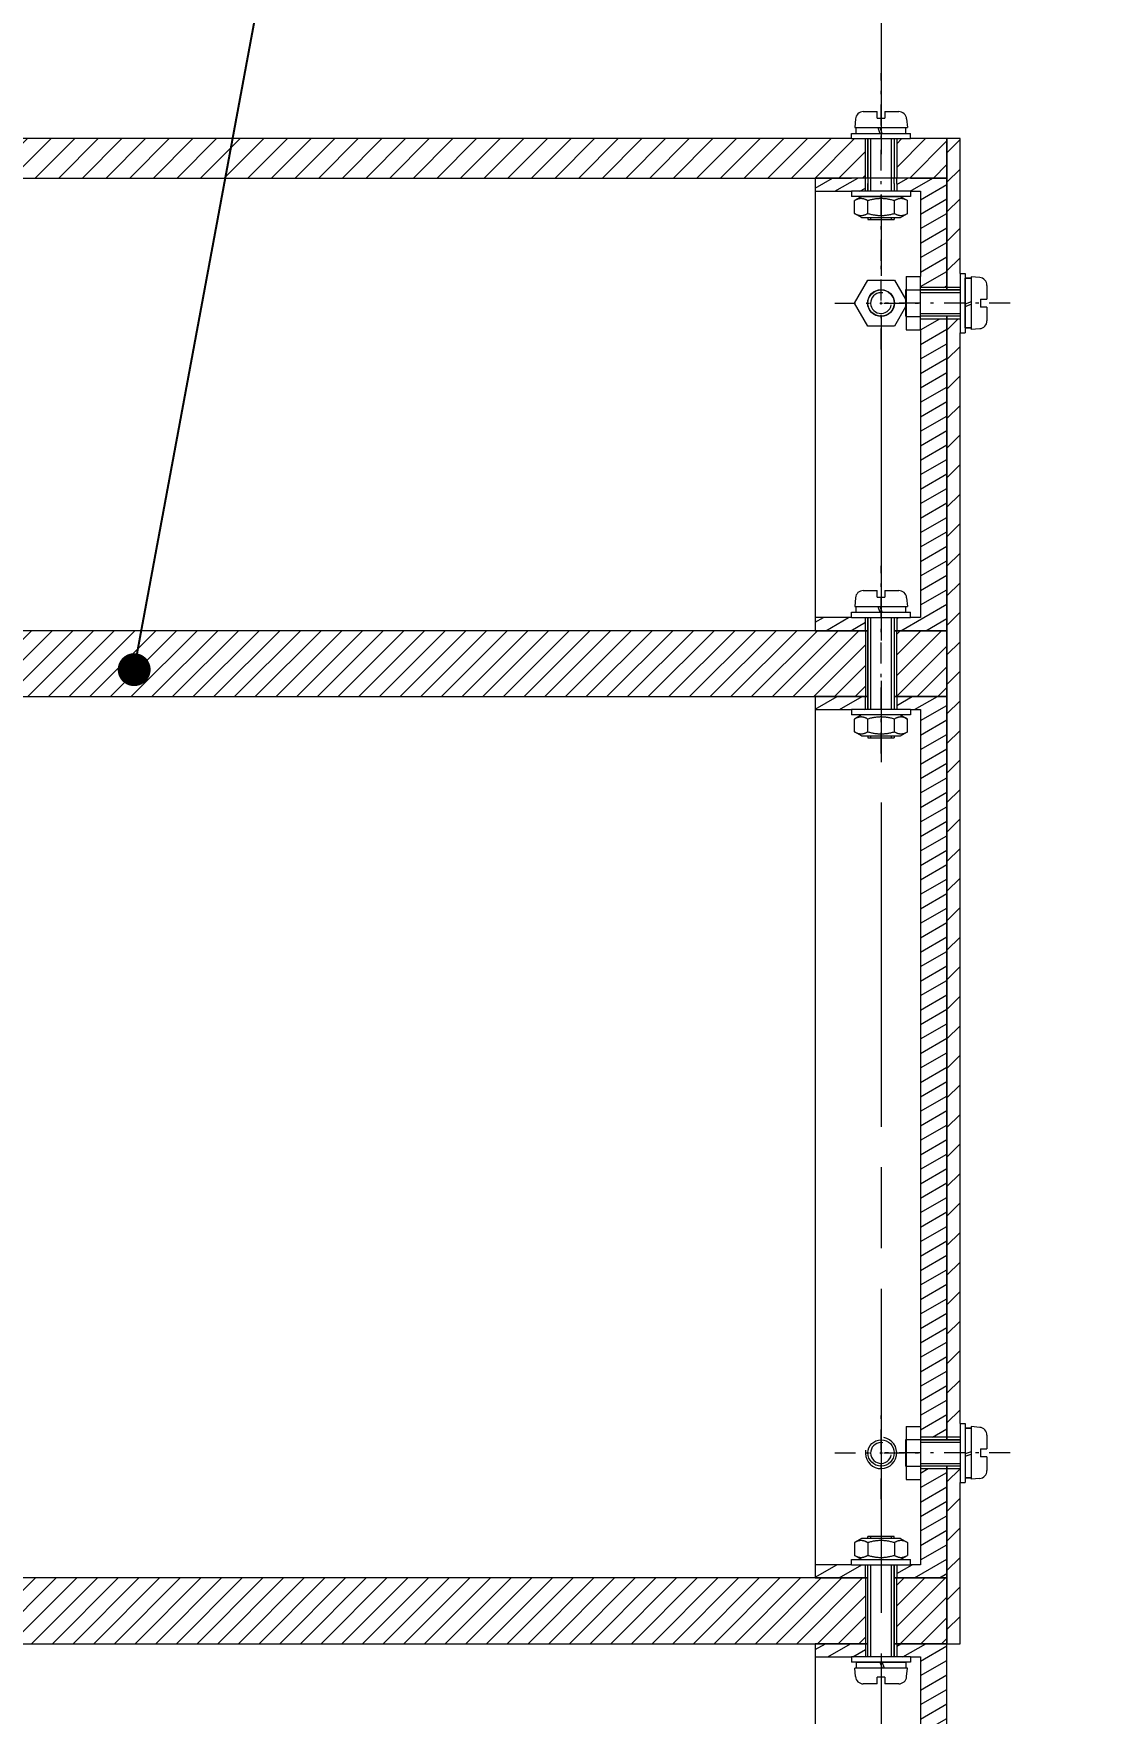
# Model space of a CAD drawing. Header units: millimetres. Extents: x 651 to 8859, y -354 to 894.
# Drawn here: x 2263.9 to 2296.3, y 58.4 to 109.5 of the extents above; entities that cross this region are included whole.
import ezdxf
from ezdxf import colors
from ezdxf.entities.mleader import LeaderData, LeaderLine
from ezdxf.math import Vec2, Vec3

# ---------------------------------------------------------------- set-up
doc = ezdxf.new("R2010")
doc.units = ezdxf.units.MM
doc.linetypes.add('CHAIN', pattern=[0.3543, 0.2362, -0.0295, 0.0591, -0.0295])
doc.linetypes.add('DASHDOT2', pattern=[12.7, 6.35, -3.175, 0, -3.175])
doc.layers.get('0').update_dxf_attribs({"lineweight": 18})
for name, color, linetype, lineweight in [('cienka', 7, 'Continuous', 9), ('Kreskowanie (ISO)', 7, 'Continuous', 9), ('Linia przekroju (ISO)', 7, 'CHAIN', 9), ('SYMETRIA SRUB', 7, 'DASHDOT2', 9), ('Widoczne (ISO)', 7, 'Continuous', 18), ('Widoczne wąskie (ISO)', 7, 'Continuous', 9)]:
    doc.layers.add(name, color=color, linetype=linetype, lineweight=lineweight)
doc.styles.get("Standard").update_dxf_attribs({"font": 'tahoma.ttf'})

# ---------------------------------------------------------------- blocks, each defined once
blk = doc.blocks.new('2dTransPrzekrój4')
at = {"layer": 'Linia przekroju (ISO)', "linetype": 'CHAIN', "ltscale": 41.729099}
blk.add_line((477.783, 651.55), (477.783, 553.658), dxfattribs=at)
blk = doc.blocks.new('*U93')
at = {"layer": 'Widoczne wąskie (ISO)', "color": 0, "linetype": 'DASHDOT2', "ltscale": 0.1, "transparency": 16777216}
blk.add_line((0, -3.58), (0, 2.123), dxfattribs=at)
blk = doc.blocks.new('*U105')
at = {"layer": 'Widoczne wąskie (ISO)', "color": 0, "linetype": 'DASHDOT2', "ltscale": 0.1, "transparency": 16777216}
blk.add_line((0, -3.58), (0, 2.123), dxfattribs=at)
blk = doc.blocks.new('*U110')
at = {"layer": 'SYMETRIA SRUB', "color": 0, "linetype": 'DASHDOT2', "ltscale": 0.1, "transparency": 16777216}
blk.add_line((2.121, 0), (-1.673, 0), dxfattribs=at)
blk = doc.blocks.new('*U111')
at = {"layer": 'SYMETRIA SRUB', "color": 0, "linetype": 'DASHDOT2', "ltscale": 0.1, "transparency": 16777216}
blk.add_line((2.121, 0), (-1.673, 0), dxfattribs=at)
blk = doc.blocks.new('_Dot')
at = {"color": 0, "linetype": 'ByBlock', "lineweight": -2}
blk.add_line((-0.5, 0), (-1, 0), dxfattribs=at)
at = {"color": 0, "linetype": 'ByBlock', "const_width": 0.5}
blk.add_lwpolyline([(-0.25, 0, 1), (0.25, 0, 1)], format="xyb", close=True, dxfattribs=at)
blk = doc.blocks.new('*U641')
at = {"layer": 'Widoczne wąskie (ISO)', "color": 0, "linetype": 'DASHDOT2', "ltscale": 0.1, "transparency": 16777216}
for p, q in [((0, 0.08164), (0, 1.4082)), ((-1.4082, 0), (-0.08164, 0)), ((0.08164, 0), (1.4082, 0)), ((0, -1.4082), (0, -0.08164))]:
    blk.add_line(p, q, dxfattribs=at)
at = {"layer": 'Widoczne wąskie (ISO)', "color": 0, "linetype": 'Continuous', "ltscale": 0.1, "transparency": 16777216}
for p, q in [((-0.04082, 0), (0.04082, 0)), ((0, -0.04082), (0, 0.04082))]:
    blk.add_line(p, q, dxfattribs=at)
blk = doc.blocks.new('*U643')
at = {"layer": 'Widoczne wąskie (ISO)', "color": 0, "linetype": 'DASHDOT2', "ltscale": 0.1, "transparency": 16777216}
for p, q in [((0, 0.08164), (0, 1.4082)), ((-1.4082, 0), (-0.08164, 0)), ((0.08164, 0), (1.4082, 0)), ((0, -1.4082), (0, -0.08164))]:
    blk.add_line(p, q, dxfattribs=at)
at = {"layer": 'Widoczne wąskie (ISO)', "color": 0, "linetype": 'Continuous', "ltscale": 0.1, "transparency": 16777216}
for p, q in [((-0.04082, 0), (0.04082, 0)), ((0, -0.04082), (0, 0.04082))]:
    blk.add_line(p, q, dxfattribs=at)

msp = doc.modelspace()

# ---------------------------------------------------------------- hatches: boundary and pattern name
at = {"layer": 'Kreskowanie (ISO)'}
h = msp.add_hatch(dxfattribs=at)
h.set_pattern_fill('ANSI31', color=256, scale=0.16, style=0)
h.paths.add_polyline_path([(2289.169, 105.081), (2288.745, 105.081), (2287.645, 105.081), (2259.648, 105.081), (2258.548, 105.081), (2258.123, 105.081), (2258.123, 106.281), (2258.548, 106.281), (2288.745, 106.281), (2289.169, 106.281)])
h = msp.add_hatch(dxfattribs=at)
h.set_pattern_fill('ANSI31', color=256, scale=0.16, style=0)
h.paths.add_polyline_path([(2290.545, 105.081), (2290.12, 105.081), (2290.12, 106.281), (2290.545, 106.281), (2291.645, 106.281), (2291.645, 105.081)])
h = msp.add_hatch(dxfattribs=at)
h.set_pattern_fill('ANSI31', color=256, scale=0.2, style=0)
h.paths.add_polyline_path([(2292.045, 102.181), (2292.045, 101.756), (2291.645, 101.756), (2291.645, 105.081), (2291.645, 106.281), (2292.045, 106.281)])
h = msp.add_hatch(dxfattribs=at)
h.set_pattern_fill('ANSI31', color=256, scale=0.12, angle=345)
h.paths.add_polyline_path([(2289.169, 104.921), (2289.169, 105.081), (2288.745, 105.081), (2287.645, 105.081), (2287.645, 104.681), (2288.745, 104.681), (2289.169, 104.681)])
h.paths.add_polyline_path([(2289.169, 104.921), (2289.245, 105.081), (2289.169, 105.081), (2289.169, 104.921), (2289.169, 104.681)])
h.paths.add_polyline_path([(2256.448, 104.681), (2256.748, 104.681), (2257.172, 104.681), (2257.172, 104.921), (2257.172, 105.081), (2256.748, 105.081), (2255.648, 105.081), (2255.648, 103.556), (2255.808, 103.556), (2256.448, 103.556), (2256.448, 103.671)])
h.paths.add_polyline_path([(2257.248, 105.081), (2257.172, 105.081), (2257.172, 104.921), (2257.172, 104.681), (2257.172, 104.921)])
h.paths.add_polyline_path([(2207.642, 91.721), (2206.542, 91.721), (2206.117, 91.721), (2206.117, 91.321), (2207.642, 91.321)])
h.paths.add_polyline_path([(2206.117, 91.721), (2206.117, 91.321)])
h.paths.add_polyline_path([(2175.645, 60.521), (2174.12, 60.521), (2174.12, 60.121), (2174.545, 60.121), (2175.645, 60.121)])
h.paths.add_polyline_path([(2174.12, 60.521), (2174.12, 60.121)], flags=17)
h.paths.add_polyline_path([(2175.645, 89.321), (2174.12, 89.321), (2174.12, 88.921), (2174.545, 88.921), (2175.645, 88.921)])
h.paths.add_polyline_path([(2174.12, 89.321), (2174.12, 88.921)], flags=17)
h.paths.add_polyline_path([(2175.645, 91.721), (2174.545, 91.721), (2174.12, 91.721), (2174.12, 91.321), (2175.645, 91.321)])
h.paths.add_polyline_path([(2174.12, 91.721), (2174.12, 91.321)], flags=17)
h.paths.add_polyline_path([(2174.12, 104.921), (2174.12, 105.081), (2174.045, 105.081), (2174.12, 104.921), (2174.12, 104.681)])
h.paths.add_polyline_path([(2175.645, 105.081), (2174.545, 105.081), (2174.12, 105.081), (2174.12, 104.921), (2174.12, 104.681), (2174.545, 104.681), (2175.645, 104.681)])
h.paths.add_polyline_path([(2173.169, 104.678), (2173.169, 105.078), (2171.645, 105.081), (2171.645, 101.756), (2172.445, 101.756), (2172.445, 104.681)])
h = msp.add_hatch(dxfattribs=at)
h.set_pattern_fill('ANSI31', color=256, scale=0.12, angle=345, style=0)
h.paths.add_polyline_path([(2290.845, 101.756), (2290.845, 101.685), (2290.845, 102.089), (2290.845, 104.681), (2290.545, 104.681), (2290.12, 104.681), (2290.12, 104.921), (2290.045, 105.081), (2290.545, 105.081), (2291.645, 105.081), (2291.645, 101.756)])
h = msp.add_hatch(dxfattribs=at)
h.set_pattern_fill('ANSI31', color=256, scale=0.12, angle=345, style=0)
h.paths.add_polyline_path([(2290.845, 100.876), (2290.845, 100.805), (2291.645, 100.805), (2291.645, 91.321), (2290.12, 91.321), (2290.12, 91.721), (2290.545, 91.721), (2290.845, 91.721), (2290.845, 100.472)])
h = msp.add_hatch(dxfattribs=at)
h.set_pattern_fill('ANSI31', color=256, scale=0.2, style=0)
h.paths.add_polyline_path([(2292.045, 67.221), (2292.045, 66.721), (2291.645, 66.721), (2291.645, 89.321), (2291.645, 91.321), (2291.645, 100.805), (2292.045, 100.805), (2292.045, 100.381)])
h = msp.add_hatch(dxfattribs=at)
h.set_pattern_fill('ANSI31', color=256, scale=0.12, angle=345, style=0)
h.paths.add_polyline_path([(2288.745, 91.721), (2289.169, 91.721), (2289.169, 91.321), (2287.645, 91.321), (2287.645, 91.721)])
h = msp.add_hatch(dxfattribs=at)
h.set_pattern_fill('ANSI31', color=256, scale=0.14)
h.paths.add_polyline_path([(2437.636, 91.321), (2436.112, 91.321), (2434.112, 91.321), (2434.112, 89.321), (2437.636, 89.321)])
h.paths.add_polyline_path([(2437.636, 91.321), (2437.636, 89.321)], flags=17)
h.paths.add_polyline_path([(2438.588, 91.321), (2438.588, 89.321)])
h.paths.add_polyline_path([(2440.112, 91.321), (2438.588, 91.321), (2438.588, 89.321), (2440.112, 89.321)])
h.paths.add_polyline_path([(2321.636, 91.321), (2320.112, 91.321), (2320.112, 89.321), (2321.636, 89.321)])
h.paths.add_polyline_path([(2326.112, 91.321), (2322.588, 91.321), (2322.588, 90.321), (2326.112, 90.321), (2326.112, 90.671)])
h.paths.add_polyline_path([(2326.112, 90.321), (2322.588, 90.321), (2322.588, 89.321), (2326.112, 89.321)])
h.paths.add_polyline_path([(2289.169, 91.321), (2287.645, 91.321), (2259.648, 91.321), (2258.123, 91.321), (2258.123, 89.321), (2259.648, 89.321), (2287.645, 89.321), (2289.169, 89.321)])
h = msp.add_hatch(dxfattribs=at)
h.set_pattern_fill('ANSI31', color=256, scale=0.14, style=0)
h.paths.add_polyline_path([(2291.645, 91.321), (2290.12, 91.321), (2290.12, 89.321), (2291.645, 89.321)])
h = msp.add_hatch(dxfattribs=at)
h.set_pattern_fill('ANSI31', color=256, scale=0.12, angle=345, style=0)
h.paths.add_polyline_path([(2289.169, 88.921), (2288.745, 88.921), (2287.645, 88.921), (2287.645, 89.321), (2289.169, 89.321)])
h = msp.add_hatch(dxfattribs=at)
h.set_pattern_fill('ANSI31', color=256, scale=0.12, angle=345, style=0)
h.paths.add_polyline_path([(2290.545, 88.921), (2290.12, 88.921), (2290.12, 89.321), (2291.645, 89.321), (2291.645, 66.796), (2290.845, 66.796), (2290.845, 88.921)])
h = msp.add_hatch(dxfattribs=at)
h.set_pattern_fill('ANSI31', color=256, scale=0.2, style=0)
h.paths.add_polyline_path([(2292.045, 65.921), (2292.045, 65.421), (2292.045, 60.521), (2291.645, 60.521), (2291.645, 62.521), (2291.645, 65.921)])
h = msp.add_hatch(dxfattribs=at)
h.set_pattern_fill('ANSI31', color=256, scale=0.12, angle=345)
h.paths.add_polyline_path([(2289.169, 60.521), (2287.645, 60.521), (2287.645, 60.121), (2288.745, 60.121), (2289.169, 60.121)])
h.paths.add_polyline_path([(2289.169, 60.521), (2289.169, 60.121)], flags=17)
h.paths.add_polyline_path([(2290.12, 62.921), (2290.545, 62.921), (2290.845, 62.921), (2290.845, 65.845), (2291.645, 65.845), (2291.645, 62.521), (2290.12, 62.521)])
h = msp.add_hatch(dxfattribs=at)
h.set_pattern_fill('ANSI31', color=256, scale=0.12, angle=345, style=0)
h.paths.add_polyline_path([(2288.745, 62.921), (2289.169, 62.921), (2289.169, 62.521), (2287.645, 62.521), (2287.645, 62.921)])
h = msp.add_hatch(dxfattribs=at)
h.set_pattern_fill('ANSI31', color=256, scale=0.14, style=0)
h.paths.add_polyline_path([(2258.123, 60.521), (2259.648, 60.521), (2287.645, 60.521), (2289.169, 60.521), (2289.169, 62.521), (2287.645, 62.521), (2259.648, 62.521), (2258.123, 62.521)])
h = msp.add_hatch(dxfattribs=at)
h.set_pattern_fill('ANSI31', color=256, scale=0.14, style=0)
h.paths.add_polyline_path([(2290.12, 60.521), (2291.645, 60.521), (2291.645, 62.521), (2290.12, 62.521)])
h = msp.add_hatch(dxfattribs=at)
h.set_pattern_fill('ANSI31', color=256, scale=0.12, angle=345, style=0)
h.paths.add_polyline_path([(2291.645, 60.521), (2290.12, 60.521), (2290.12, 60.121), (2290.545, 60.121), (2290.845, 60.121), (2290.845, 56.121), (2291.645, 56.121)])

# ---------------------------------------------------------------- linework, layer by layer
at = {"layer": 'Widoczne (ISO)'}
for p, q in [((2288.867, 106.882), (2288.845, 106.621)), ((2289.106, 107.101), (2289.525, 107.101)), ((2289.525, 106.901), (2289.525, 107.101)), ((2289.525, 106.901), (2289.765, 106.901)), ((2289.765, 107.101), (2289.765, 106.901)), ((2289.765, 107.101), (2290.183, 107.101)), ((2290.422, 106.882), (2290.445, 106.621)), ((2288.745, 106.281), (2258.548, 106.281)), ((2288.745, 106.441), (2290.545, 106.441)), ((2288.745, 106.281), (2288.745, 106.441)), ((2288.745, 106.281), (2289.245, 106.281)), ((2288.845, 106.621), (2290.445, 106.621)), ((2288.89, 106.441), (2288.89, 106.621)), ((2288.89, 106.441), (2290.4, 106.441)), ((2289.245, 105.081), (2289.245, 106.281)), ((2289.245, 106.281), (2290.545, 106.281)), ((2289.245, 106.281), (2289.245, 105.081)), ((2289.543, 106.621), (2289.609, 106.441)), ((2289.681, 106.441), (2289.615, 106.621)), ((2290.045, 106.281), (2290.045, 105.081)), ((2290.045, 106.281), (2290.045, 105.081)), ((2290.4, 106.441), (2290.4, 106.621)), ((2290.545, 106.281), (2290.545, 106.441)), ((2291.645, 106.281), (2290.545, 106.281)), ((2291.645, 105.081), (2291.645, 106.281)), ((2292.045, 106.281), (2291.645, 106.281)), ((2291.645, 106.281), (2291.645, 101.681)), ((2292.045, 102.181), (2292.045, 106.281)), ((2258.548, 105.081), (2288.745, 105.081)), ((2288.745, 105.081), (2287.645, 105.081)), ((2287.645, 105.081), (2287.645, 104.681)), ((2290.045, 105.081), (2288.745, 105.081)), ((2289.245, 105.081), (2289.245, 104.921)), ((2289.245, 104.681), (2289.245, 104.921)), ((2289.245, 104.921), (2289.245, 104.681)), ((2290.545, 105.081), (2290.045, 105.081)), ((2290.045, 104.921), (2290.045, 105.081)), ((2290.045, 104.921), (2290.045, 104.681)), ((2290.045, 104.921), (2290.045, 104.681)), ((2291.645, 105.081), (2290.545, 105.081)), ((2290.545, 105.081), (2291.645, 105.081)), ((2291.645, 101.681), (2291.645, 105.081)), ((2287.645, 104.681), (2288.745, 104.681)), ((2287.645, 104.681), (2287.645, 91.721)), ((2290.545, 104.681), (2288.745, 104.681)), ((2288.745, 104.681), (2288.745, 104.521)), ((2290.545, 104.521), (2288.745, 104.521)), ((2289.055, 104.521), (2288.836, 104.395)), ((2288.836, 104.007), (2288.836, 104.395)), ((2289.055, 104.521), (2290.235, 104.521)), ((2289.24, 104.007), (2289.24, 104.395)), ((2289.645, 104.007), (2289.645, 104.395)), ((2290.049, 104.007), (2290.049, 104.395)), ((2290.235, 104.521), (2290.453, 104.395)), ((2290.453, 104.007), (2290.453, 104.395)), ((2290.545, 104.681), (2290.845, 104.681)), ((2290.545, 104.681), (2290.545, 104.521)), ((2290.845, 104.681), (2290.845, 102.089)), ((2289.055, 103.881), (2288.836, 104.007)), ((2289.055, 103.881), (2290.235, 103.881)), ((2289.245, 103.881), (2289.245, 103.821)), ((2289.245, 103.821), (2290.045, 103.821)), ((2290.045, 103.881), (2290.045, 103.821)), ((2290.235, 103.881), (2290.453, 104.007)), ((2292.045, 102.181), (2292.045, 100.381)), ((2292.045, 102.181), (2292.205, 102.181)), ((2292.205, 102.181), (2292.205, 100.381)), ((2288.836, 101.281), (2289.24, 101.981)), ((2289.24, 101.981), (2290.049, 101.981)), ((2290.049, 101.981), (2290.385, 101.399)), ((2290.385, 101.681), (2290.385, 100.881)), ((2290.405, 101.681), (2290.385, 101.681)), ((2290.405, 102.089), (2290.405, 101.685)), ((2290.405, 102.089), (2290.845, 102.089)), ((2290.405, 101.685), (2290.405, 100.876)), ((2290.405, 101.685), (2290.845, 101.685)), ((2290.845, 101.685), (2290.845, 102.089)), ((2290.845, 100.876), (2290.845, 101.685)), ((2290.845, 101.681), (2291.645, 101.681)), ((2292.045, 101.681), (2290.845, 101.681)), ((2291.645, 101.681), (2292.045, 101.681)), ((2292.205, 102.036), (2292.385, 102.036)), ((2292.385, 102.036), (2292.205, 102.036)), ((2292.385, 102.036), (2292.205, 102.036)), ((2292.205, 100.526), (2292.205, 102.036)), ((2292.385, 102.081), (2292.385, 100.481)), ((2292.645, 102.058), (2292.385, 102.081)), ((2292.865, 101.819), (2292.865, 101.401)), ((2289.24, 100.581), (2288.836, 101.281)), ((2290.385, 101.162), (2290.049, 100.581)), ((2292.385, 101.317), (2292.205, 101.251)), ((2292.205, 101.179), (2292.385, 101.245)), ((2292.665, 101.401), (2292.865, 101.401)), ((2292.665, 101.401), (2292.665, 101.161)), ((2292.865, 101.161), (2292.665, 101.161)), ((2292.865, 101.161), (2292.865, 100.743)), ((2290.405, 100.881), (2290.385, 100.881)), ((2290.405, 100.876), (2290.405, 100.472)), ((2290.405, 100.876), (2290.845, 100.876)), ((2291.645, 100.881), (2290.845, 100.881)), ((2292.045, 100.881), (2290.845, 100.881)), ((2290.845, 100.472), (2290.845, 100.876)), ((2291.645, 91.321), (2291.645, 100.881)), ((2292.045, 100.881), (2291.645, 100.881)), ((2291.645, 100.881), (2291.645, 66.721)), ((2290.049, 100.581), (2289.24, 100.581)), ((2290.405, 100.472), (2290.845, 100.472)), ((2290.845, 100.472), (2290.845, 91.721)), ((2292.045, 67.221), (2292.045, 100.381)), ((2292.045, 100.381), (2292.205, 100.381)), ((2292.205, 100.526), (2292.385, 100.526)), ((2292.385, 100.526), (2292.205, 100.526)), ((2292.385, 100.526), (2292.205, 100.526)), ((2292.645, 100.503), (2292.385, 100.481)), ((2289.106, 92.541), (2289.525, 92.541)), ((2289.525, 92.341), (2289.525, 92.541)), ((2289.765, 92.541), (2289.765, 92.341)), ((2289.765, 92.541), (2290.183, 92.541)), ((2288.867, 92.322), (2288.845, 92.061)), ((2288.845, 92.061), (2290.445, 92.061)), ((2288.89, 91.881), (2288.89, 92.061)), ((2288.89, 91.881), (2288.89, 92.061)), ((2289.525, 92.341), (2289.765, 92.341)), ((2289.543, 92.061), (2289.609, 91.881)), ((2289.681, 91.881), (2289.615, 92.061)), ((2290.4, 91.881), (2290.4, 92.061)), ((2290.4, 91.881), (2290.4, 92.061)), ((2290.422, 92.322), (2290.445, 92.061)), ((2288.745, 91.721), (2287.645, 91.721)), ((2287.645, 91.721), (2287.645, 91.321)), ((2288.745, 91.881), (2290.545, 91.881)), ((2288.745, 91.721), (2288.745, 91.881)), ((2288.745, 91.881), (2290.545, 91.881)), ((2288.745, 91.721), (2290.545, 91.721)), ((2289.245, 91.321), (2289.245, 91.721)), ((2289.245, 91.721), (2289.245, 88.921)), ((2290.045, 91.721), (2290.045, 91.321)), ((2290.045, 91.721), (2290.045, 88.921)), ((2290.545, 91.721), (2290.545, 91.881)), ((2290.845, 91.721), (2290.545, 91.721)), ((2289.245, 91.321), (2258.048, 91.321)), ((2287.645, 91.321), (2289.245, 91.321)), ((2289.245, 89.321), (2289.245, 91.321)), ((2291.645, 91.321), (2290.045, 91.321)), ((2290.045, 91.321), (2290.045, 89.321)), ((2290.045, 91.321), (2291.645, 91.321)), ((2291.645, 89.321), (2291.645, 91.321)), ((2258.048, 89.321), (2289.245, 89.321)), ((2289.245, 89.321), (2287.645, 89.321)), ((2287.645, 89.321), (2287.645, 88.921)), ((2287.645, 88.921), (2288.745, 88.921)), ((2287.645, 88.921), (2287.645, 62.921)), ((2290.545, 88.921), (2288.745, 88.921)), ((2288.745, 88.921), (2288.745, 88.761)), ((2289.245, 88.921), (2289.245, 89.321)), ((2291.645, 89.321), (2290.045, 89.321)), ((2290.045, 89.321), (2290.045, 88.921)), ((2290.045, 89.321), (2291.645, 89.321)), ((2290.545, 88.921), (2290.845, 88.921)), ((2290.545, 88.921), (2290.545, 88.761)), ((2290.845, 88.921), (2290.845, 66.721)), ((2291.645, 66.721), (2291.645, 89.321)), ((2290.545, 88.761), (2288.745, 88.761)), ((2289.055, 88.761), (2288.836, 88.635)), ((2288.836, 88.247), (2288.836, 88.635)), ((2289.24, 88.247), (2289.24, 88.635)), ((2290.049, 88.247), (2290.049, 88.635)), ((2290.235, 88.761), (2290.453, 88.635)), ((2290.453, 88.247), (2290.453, 88.635)), ((2289.055, 88.121), (2288.836, 88.247)), ((2289.055, 88.121), (2290.235, 88.121)), ((2289.245, 88.121), (2289.245, 88.061)), ((2289.245, 88.061), (2290.045, 88.061)), ((2290.045, 88.121), (2290.045, 88.061)), ((2290.235, 88.121), (2290.453, 88.247)), ((2290.405, 67.129), (2290.405, 66.725)), ((2290.405, 67.129), (2290.845, 67.129)), ((2292.045, 67.221), (2292.045, 65.421)), ((2292.045, 67.221), (2292.205, 67.221)), ((2292.205, 67.221), (2292.205, 65.421)), ((2292.205, 67.076), (2292.385, 67.076)), ((2292.385, 67.076), (2292.205, 67.076)), ((2292.385, 67.076), (2292.205, 67.076)), ((2292.205, 67.076), (2292.205, 65.566)), ((2292.385, 67.121), (2292.385, 65.521)), ((2292.645, 67.098), (2292.385, 67.121)), ((2290.385, 66.721), (2290.385, 65.921)), ((2290.405, 66.721), (2290.385, 66.721)), ((2290.405, 66.725), (2290.405, 65.916)), ((2290.405, 66.725), (2290.845, 66.725)), ((2290.845, 66.725), (2290.845, 65.916)), ((2290.845, 66.721), (2291.645, 66.721)), ((2292.045, 66.721), (2290.845, 66.721)), ((2290.845, 66.721), (2290.845, 65.921)), ((2291.645, 66.721), (2292.045, 66.721)), ((2292.665, 66.441), (2292.865, 66.441)), ((2292.665, 66.441), (2292.665, 66.201)), ((2292.865, 66.859), (2292.865, 66.441)), ((2290.405, 65.921), (2290.385, 65.921)), ((2290.405, 65.916), (2290.405, 65.512)), ((2290.405, 65.916), (2290.845, 65.916)), ((2291.645, 65.921), (2290.845, 65.921)), ((2290.845, 65.921), (2290.845, 62.921)), ((2292.045, 65.921), (2290.845, 65.921)), ((2291.645, 62.521), (2291.645, 65.921)), ((2292.045, 65.921), (2291.645, 65.921)), ((2291.645, 65.921), (2291.645, 60.521)), ((2292.385, 66.357), (2292.205, 66.291)), ((2292.205, 66.219), (2292.385, 66.285)), ((2292.865, 66.201), (2292.665, 66.201)), ((2292.865, 66.201), (2292.865, 65.783)), ((2290.405, 65.512), (2290.845, 65.512)), ((2292.045, 60.521), (2292.045, 65.421)), ((2292.045, 65.421), (2292.205, 65.421)), ((2292.205, 65.566), (2292.385, 65.566)), ((2292.385, 65.566), (2292.205, 65.566)), ((2292.385, 65.566), (2292.205, 65.566)), ((2292.645, 65.543), (2292.385, 65.521)), ((2289.055, 63.721), (2288.836, 63.595)), ((2288.836, 63.595), (2288.836, 63.207)), ((2290.235, 63.721), (2289.055, 63.721)), ((2289.24, 63.595), (2289.24, 63.207)), ((2290.045, 63.781), (2289.245, 63.781)), ((2289.245, 63.721), (2289.245, 63.781)), ((2290.045, 63.721), (2290.045, 63.781)), ((2290.049, 63.595), (2290.049, 63.207)), ((2290.235, 63.721), (2290.453, 63.595)), ((2290.453, 63.595), (2290.453, 63.207)), ((2287.645, 62.921), (2287.645, 62.521)), ((2288.745, 62.921), (2287.645, 62.921)), ((2288.745, 63.081), (2290.545, 63.081)), ((2288.745, 62.921), (2288.745, 63.081)), ((2288.745, 62.921), (2290.545, 62.921)), ((2289.055, 63.081), (2288.836, 63.207)), ((2289.245, 62.521), (2289.245, 62.921)), ((2289.245, 60.121), (2289.245, 62.921)), ((2290.045, 62.921), (2290.045, 62.521)), ((2290.045, 60.121), (2290.045, 62.921)), ((2290.235, 63.081), (2290.453, 63.207)), ((2290.545, 62.921), (2290.545, 63.081)), ((2290.845, 62.921), (2290.545, 62.921)), ((2289.245, 62.521), (2258.048, 62.521)), ((2287.645, 62.521), (2289.245, 62.521)), ((2289.245, 60.521), (2289.245, 62.521)), ((2291.645, 62.521), (2290.045, 62.521)), ((2290.045, 62.521), (2290.045, 60.521)), ((2290.045, 62.521), (2291.645, 62.521)), ((2291.645, 60.521), (2291.645, 62.521)), ((2258.048, 60.521), (2289.245, 60.521)), ((2289.245, 60.521), (2287.645, 60.521)), ((2287.645, 60.521), (2287.645, 60.121)), ((2289.245, 60.121), (2289.245, 60.521)), ((2291.645, 60.521), (2290.045, 60.521)), ((2290.045, 60.521), (2290.045, 60.121)), ((2290.045, 60.521), (2291.645, 60.521)), ((2291.645, 56.121), (2291.645, 60.521)), ((2291.645, 60.521), (2292.045, 60.521)), ((2287.645, 60.121), (2288.745, 60.121)), ((2287.645, 60.121), (2287.645, 56.121)), ((2290.545, 60.121), (2288.745, 60.121)), ((2288.745, 60.121), (2288.745, 59.961)), ((2290.545, 59.961), (2288.745, 59.961)), ((2290.445, 59.781), (2288.845, 59.781)), ((2288.867, 59.52), (2288.845, 59.781)), ((2288.89, 59.961), (2288.89, 59.781)), ((2288.89, 59.961), (2290.4, 59.961)), ((2289.609, 59.961), (2289.674, 59.781)), ((2289.746, 59.781), (2289.681, 59.961)), ((2290.4, 59.961), (2290.4, 59.781)), ((2290.422, 59.52), (2290.445, 59.781)), ((2290.545, 60.121), (2290.845, 60.121)), ((2290.545, 60.121), (2290.545, 59.961)), ((2290.845, 60.121), (2290.845, 56.121)), ((2289.525, 59.301), (2289.106, 59.301)), ((2289.525, 59.301), (2289.525, 59.501)), ((2289.765, 59.501), (2289.525, 59.501)), ((2289.765, 59.501), (2289.765, 59.301)), ((2290.183, 59.301), (2289.765, 59.301))]:
    msp.add_line(p, q, dxfattribs=at)
for centre, radius in [((2289.645, 101.281), 0.408), ((2289.645, 101.281), 0.4), ((2289.645, 66.321), 0.4)]:
    msp.add_circle(centre, radius, dxfattribs=at)
for centre, start, end in [((2289.106, 106.861), 90, 175), ((2290.183, 106.861), 5, 90), ((2292.625, 101.819), 0, 85), ((2292.625, 100.743), 275, 0), ((2289.106, 92.301), 90, 175), ((2290.183, 92.301), 5, 90), ((2292.625, 66.859), 0, 85), ((2292.625, 65.783), 275, 0), ((2289.106, 59.541), 185, 270), ((2290.183, 59.541), 270, 355)]:
    msp.add_arc(centre, 0.24, start, end, dxfattribs=at)
for points in [[(2289.24, 104.395), (2289.038, 104.511), (2288.836, 104.395)], [(2290.049, 104.395), (2289.645, 104.511), (2289.24, 104.395)], [(2290.453, 104.395), (2290.251, 104.511), (2290.049, 104.395)], [(2288.836, 104.007), (2289.038, 103.89), (2289.24, 104.007)], [(2289.24, 104.007), (2289.645, 103.89), (2290.049, 104.007)], [(2290.049, 104.007), (2290.251, 103.89), (2290.453, 104.007)], [(2289.24, 88.635), (2289.038, 88.751), (2288.836, 88.635)], [(2290.049, 88.635), (2289.645, 88.751), (2289.24, 88.635)], [(2290.453, 88.635), (2290.251, 88.751), (2290.049, 88.635)], [(2288.836, 88.247), (2289.038, 88.13), (2289.24, 88.247)], [(2289.24, 88.247), (2289.645, 88.13), (2290.049, 88.247)], [(2290.049, 88.247), (2290.251, 88.13), (2290.453, 88.247)], [(2289.24, 63.595), (2289.038, 63.711), (2288.836, 63.595)], [(2290.049, 63.595), (2289.645, 63.711), (2289.24, 63.595)], [(2290.453, 63.595), (2290.251, 63.711), (2290.049, 63.595)], [(2288.836, 63.207), (2289.038, 63.09), (2289.24, 63.207)], [(2289.24, 63.207), (2289.645, 63.09), (2290.049, 63.207)], [(2290.049, 63.207), (2290.251, 63.09), (2290.453, 63.207)]]:
    msp.add_rational_spline(points, [1, 1.15470053838, 1], degree=2, dxfattribs=at)
at = {"layer": 'Widoczne wąskie (ISO)'}
for p, q in [((2289.169, 105.081), (2289.169, 106.281)), ((2289.328, 106.281), (2289.328, 105.081)), ((2289.961, 105.081), (2289.961, 106.281)), ((2290.12, 106.281), (2290.12, 105.081)), ((2289.169, 104.921), (2289.169, 105.081)), ((2289.169, 104.681), (2289.169, 104.921)), ((2289.328, 105.081), (2289.328, 104.921)), ((2289.328, 104.921), (2289.328, 104.681)), ((2289.961, 104.921), (2289.961, 105.081)), ((2289.961, 104.681), (2289.961, 104.921)), ((2290.12, 104.921), (2290.12, 105.081)), ((2290.12, 104.921), (2290.12, 104.681)), ((2289.328, 103.881), (2289.328, 103.821)), ((2289.961, 103.821), (2289.961, 103.881)), ((2291.645, 101.756), (2290.845, 101.756)), ((2292.045, 101.756), (2291.645, 101.756)), ((2290.405, 101.597), (2290.385, 101.597)), ((2292.045, 101.597), (2290.845, 101.597)), ((2290.385, 100.964), (2290.405, 100.964)), ((2290.845, 100.964), (2292.045, 100.964)), ((2290.845, 100.805), (2291.645, 100.805)), ((2291.645, 100.805), (2292.045, 100.805)), ((2289.169, 91.321), (2289.169, 91.721)), ((2289.328, 91.721), (2289.328, 88.921)), ((2289.961, 88.921), (2289.961, 91.721)), ((2290.12, 91.721), (2290.12, 91.321)), ((2289.169, 91.321), (2289.169, 89.321)), ((2290.12, 89.321), (2290.12, 91.321)), ((2289.169, 88.921), (2289.169, 89.321)), ((2290.12, 89.321), (2290.12, 88.921)), ((2289.328, 88.121), (2289.328, 88.061)), ((2289.961, 88.061), (2289.961, 88.121)), ((2290.405, 66.637), (2290.385, 66.637)), ((2291.645, 66.796), (2290.845, 66.796)), ((2292.045, 66.637), (2290.845, 66.637)), ((2292.045, 66.796), (2291.645, 66.796)), ((2290.385, 66.004), (2290.405, 66.004)), ((2290.845, 66.004), (2292.045, 66.004)), ((2290.845, 65.845), (2291.645, 65.845)), ((2291.645, 65.845), (2292.045, 65.845)), ((2289.328, 63.781), (2289.328, 63.721)), ((2289.961, 63.721), (2289.961, 63.781)), ((2289.169, 62.521), (2289.169, 62.921)), ((2289.328, 62.921), (2289.328, 60.121)), ((2289.961, 60.121), (2289.961, 62.921)), ((2290.12, 62.921), (2290.12, 62.521)), ((2289.169, 62.521), (2289.169, 60.521)), ((2290.12, 60.521), (2290.12, 62.521)), ((2289.169, 60.521), (2289.169, 60.121)), ((2290.12, 60.521), (2290.12, 60.121))]:
    msp.add_line(p, q, dxfattribs=at)
for centre, radius, start, end in [((2289.645, 101.281), 0.316, 80, 350), ((2289.645, 66.321), 0.476, 170, 80), ((2289.645, 66.321), 0.316, 80, 350)]:
    msp.add_arc(centre, radius, start, end, dxfattribs=at)

# ---------------------------------------------------------------- block references
at = {"layer": 'Linia przekroju (ISO)', "linetype": 'DASHDOT2'}
msp.add_blockref('2dTransPrzekrój4', (1811.862, -521.1), dxfattribs=at)
at = {"layer": 'SYMETRIA SRUB', "linetype": 'DASHDOT2', "ltscale": 0.1}
for name, p in [('*U110', (2291.445, 101.281)), ('*U111', (2291.445, 66.321))]:
    msp.add_blockref(name, p, dxfattribs=at)
at = {"layer": 'Widoczne wąskie (ISO)', "linetype": 'DASHDOT2', "ltscale": 0.1}
for name, p in [('*U93', (2289.645, 106.149)), ('*U643', (2289.645, 101.281)), ('*U105', (2289.645, 91.168)), ('*U641', (2289.645, 66.321))]:
    msp.add_blockref(name, p, dxfattribs=at)

# ---------------------------------------------------------------- leaders
at = {"layer": 'cienka'}
ml = msp.add_multileader_mtext('Standard', dxfattribs=at)
ml.set_content('17', color=256)
ml.set_leader_properties()
ml.set_arrow_properties(name='DOT')
ml.build(insert=Vec2(0, 0))
ml.multileader.update_dxf_attribs({"has_dogleg": 0, "text_left_attachment_type": 5, "text_right_attachment_type": 6, "text_top_attachment_type": 10, "dogleg_length": 0, "arrow_head_size": 1})
ctx = ml.context
ctx.base_point, ctx.char_height, ctx.arrow_head_size, ctx.landing_gap_size, ctx.plane_origin = Vec3(2277.448, 146.743), 5, 1, 0, Vec3(2244.35, 171.64)
ctx.left_attachment, ctx.right_attachment, ctx.bottom_attachment = 5, 6, 10
notes = []
notes.append((ctx, [(1, (1, 1, 0), (2277.448, 146.743), (1, 0), 0, [(0, [(2266.943, 90.136)], 0, [])])]))
ctx.mtext.insert, ctx.mtext.flow_direction = Vec3(2277.448, 152.759), 5
for ctx, leaders in notes:
    for number, flags, end, landing, length, lines in leaders:
        leader = LeaderData()
        leader.index, (leader.has_last_leader_line, leader.has_dogleg_vector, leader.attachment_direction) = number, flags
        leader.last_leader_point, leader.dogleg_vector, leader.dogleg_length = Vec3(end), Vec3(landing), length
        for number, points, colour, breaks in lines:
            line = LeaderLine()
            line.index, line.vertices, line.color, line.breaks = number, Vec3.list(points), colors.encode_raw_color(colour), breaks
            leader.lines.append(line)
        ctx.leaders.append(leader)

doc.saveas('drawing.dxf')
